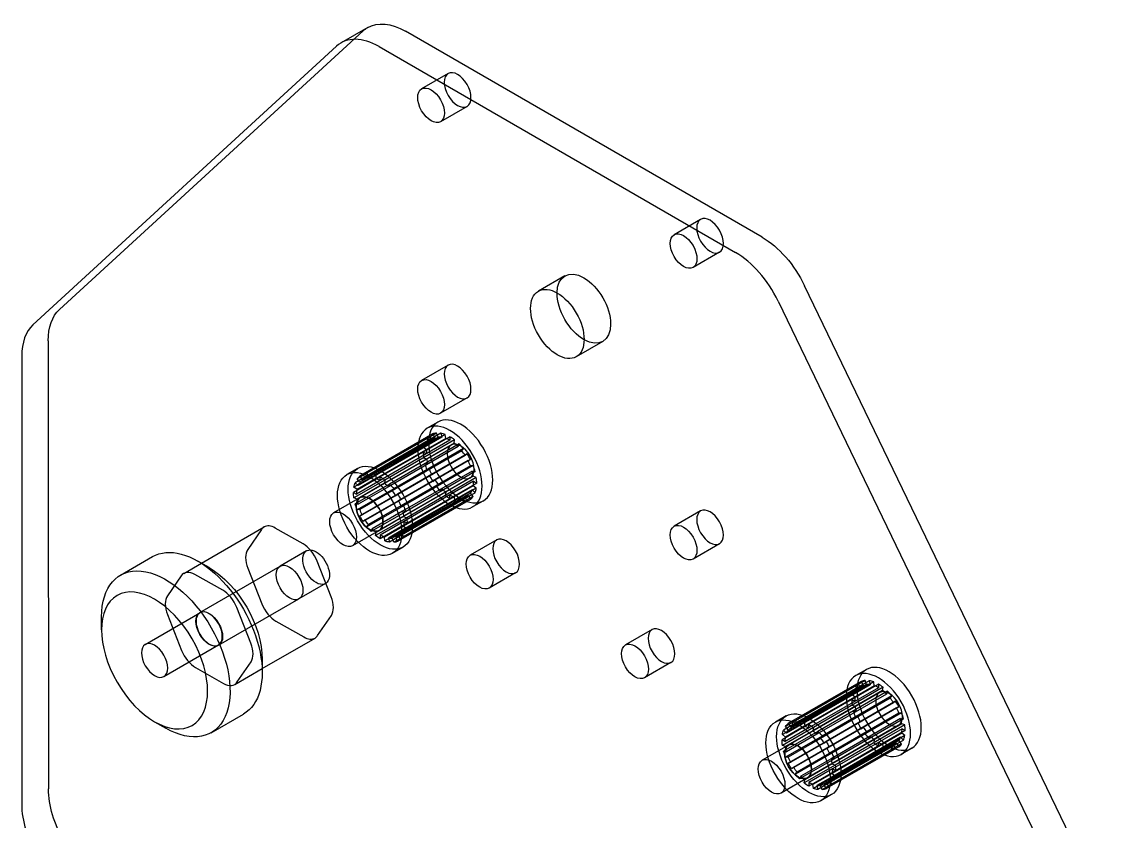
# Model space of a CAD drawing. Header units: millimetres. Extents: x 129 to 6329, y 33 to 3553.
# Drawn here: x 4975.5 to 5262.4, y 2114.7 to 2325.8 of the extents above; entities that cross this region are included whole.
import ezdxf

# ---------------------------------------------------------------- set-up
doc = ezdxf.new("R2010")
doc.units = ezdxf.units.MM
doc.layers.add('vistasIsometricas', color=255, linetype='Continuous')

msp = doc.modelspace()

# ---------------------------------------------------------------- linework, layer by layer
at = {"layer": 'vistasIsometricas', "extrusion": (1e-16, 0.816497, 0.57735)}
for p, q in [((5066.819, 2324.259), (5059.819, 2320.217)), ((5065.627, 2323.383), (4985.426, 2249.805)), ((5170.974, 2268.908), (5076.819, 2323.268)), ((4978.425, 2245.763), (5058.627, 2319.341)), ((5069.819, 2319.227), (5163.973, 2264.866)), ((5088.063, 2312.102), (5081.063, 2308.061)), ((5093.063, 2303.442), (5086.063, 2299.4)), ((5154.729, 2273.613), (5147.729, 2269.571)), ((5159.729, 2264.952), (5152.729, 2260.911)), ((5118.896, 2258.698), (5111.896, 2254.656)), ((5262.367, 2089.913), (5182.166, 2256.1)), ((5175.165, 2252.058), (5255.367, 2085.871)), ((4982.475, 2241.525), (4982.475, 2224.236)), ((5128.896, 2241.377), (5121.896, 2237.336)), ((4975.475, 2237.484), (4975.475, 2119.172)), ((5088.063, 2235.123), (5081.063, 2231.081)), ((5093.063, 2226.463), (5086.063, 2222.421)), ((4982.475, 2224.236), (4982.528, 2123.244)), ((5085.37, 2220.095), (5082.541, 2218.462)), ((5083.996, 2216.949), (5065.611, 2206.334)), ((5084.125, 2215.719), (5065.74, 2205.105)), ((5084.527, 2215.912), (5066.142, 2205.298)), ((5085.006, 2217.182), (5066.621, 2206.568)), ((5085.418, 2216.118), (5067.034, 2205.504)), ((5086.123, 2217.139), (5067.738, 2206.524)), ((5086.405, 2216.08), (5068.02, 2205.465)), ((5087.313, 2216.82), (5068.928, 2206.205)), ((5087.457, 2215.798), (5069.072, 2205.184)), ((5088.541, 2216.235), (5070.156, 2205.62)), ((5088.541, 2215.282), (5070.156, 2204.667)), ((5089.769, 2215.402), (5071.384, 2204.787)), ((5082.417, 2215.688), (5083.132, 2214.798)), ((5083.757, 2215.468), (5083.124, 2216.445)), ((5083.996, 2216.949), (5084.527, 2215.912)), ((5085.418, 2216.118), (5085.006, 2217.182)), ((5086.123, 2217.139), (5086.405, 2216.08)), ((5087.457, 2215.798), (5087.313, 2216.82)), ((5088.541, 2216.235), (5088.541, 2215.282)), ((5089.626, 2214.546), (5089.769, 2215.402)), ((5088.87, 2214.033), (5064.828, 2200.152)), ((5089.626, 2214.546), (5071.241, 2203.931)), ((5090.677, 2213.613), (5072.292, 2202.999)), ((5090.96, 2214.346), (5072.575, 2203.732)), ((5091.664, 2212.512), (5073.279, 2201.898)), ((5092.077, 2213.1), (5073.692, 2202.485)), ((5082.296, 2211.676), (5081.47, 2212.152)), ((5081.578, 2213.508), (5082.39, 2212.873)), ((5082.672, 2213.925), (5081.897, 2214.699)), ((5090.96, 2214.346), (5090.677, 2213.613)), ((5091.664, 2212.512), (5092.077, 2213.1)), ((5092.556, 2211.276), (5074.171, 2200.662)), ((5093.086, 2211.7), (5074.702, 2201.086)), ((5093.326, 2209.943), (5074.941, 2199.329)), ((5093.958, 2210.191), (5075.573, 2199.576)), ((5081.578, 2210.672), (5082.39, 2210.369)), ((5082.672, 2208.992), (5081.897, 2209.113)), ((5093.086, 2211.7), (5092.556, 2211.276)), ((5093.326, 2209.943), (5093.958, 2210.191)), ((5064.156, 2207.848), (5061.328, 2206.215)), ((5068.928, 2206.205), (5063.193, 2202.894)), ((5067.738, 2206.524), (5063.512, 2204.084)), ((5066.621, 2206.568), (5064.033, 2205.073)), ((5065.611, 2206.334), (5064.74, 2205.831)), ((5066.142, 2205.298), (5065.611, 2206.334)), ((5066.621, 2206.568), (5067.034, 2205.504)), ((5068.02, 2205.465), (5067.738, 2206.524)), ((5068.928, 2206.205), (5069.072, 2205.184)), ((5093.95, 2208.553), (5075.565, 2197.938)), ((5094.41, 2207.148), (5076.025, 2196.533)), ((5094.665, 2208.617), (5076.28, 2198.002)), ((5095.186, 2207.026), (5076.801, 2196.412)), ((5082.417, 2207.523), (5083.132, 2207.587)), ((5094.665, 2208.617), (5093.95, 2208.553)), ((5094.41, 2207.148), (5095.186, 2207.026)), ((5070.156, 2205.62), (5063.085, 2201.538)), ((5071.384, 2204.787), (5063.193, 2200.058)), ((5063.512, 2204.084), (5064.287, 2203.31)), ((5072.575, 2203.732), (5063.512, 2198.499)), ((5070.156, 2204.667), (5063.911, 2201.061)), ((5069.072, 2205.184), (5064.006, 2202.259)), ((5071.241, 2203.931), (5064.006, 2199.754)), ((5064.748, 2204.184), (5064.033, 2205.073)), ((5068.02, 2205.465), (5064.287, 2203.31)), ((5064.74, 2205.831), (5065.372, 2204.853)), ((5067.034, 2205.504), (5064.748, 2204.184)), ((5066.142, 2205.298), (5065.372, 2204.853)), ((5093.87, 2205.373), (5069.828, 2191.492)), ((5070.156, 2204.667), (5070.156, 2205.62)), ((5071.384, 2204.787), (5071.241, 2203.931)), ((5072.292, 2202.999), (5072.575, 2203.732)), ((5094.692, 2205.771), (5076.307, 2195.156)), ((5094.787, 2204.464), (5076.402, 2193.849)), ((5095.505, 2205.467), (5077.12, 2194.853)), ((5095.612, 2203.987), (5077.227, 2193.373)), ((5083.757, 2206.196), (5083.124, 2205.949)), ((5083.996, 2204.439), (5084.527, 2204.863)), ((5085.418, 2203.627), (5085.006, 2203.04)), ((5095.505, 2205.467), (5094.692, 2205.771)), ((5094.787, 2204.464), (5095.612, 2203.987)), ((5063.085, 2201.538), (5063.911, 2201.061)), ((5064.006, 2202.259), (5063.193, 2202.894)), ((5073.692, 2202.485), (5064.033, 2196.908)), ((5072.292, 2202.999), (5064.287, 2198.377)), ((5074.702, 2201.086), (5064.74, 2195.334)), ((5073.279, 2201.898), (5064.748, 2196.972)), ((5074.171, 2200.662), (5065.372, 2195.582)), ((5073.692, 2202.485), (5073.279, 2201.898)), ((5074.171, 2200.662), (5074.702, 2201.086)), ((5093.326, 2200.672), (5074.941, 2190.057)), ((5093.95, 2201.341), (5075.565, 2190.727)), ((5094.41, 2202.215), (5076.025, 2191.6)), ((5094.692, 2203.266), (5076.307, 2192.652)), ((5095.186, 2201.441), (5076.801, 2190.826)), ((5095.505, 2202.631), (5077.12, 2192.017)), ((5086.123, 2201.793), (5086.405, 2202.526)), ((5087.457, 2201.594), (5087.313, 2200.738)), ((5088.541, 2199.905), (5088.541, 2200.858)), ((5093.326, 2200.672), (5093.958, 2199.694)), ((5094.665, 2200.452), (5093.95, 2201.341)), ((5094.41, 2202.215), (5095.186, 2201.441)), ((5095.505, 2202.631), (5094.692, 2203.266)), ((5064.828, 2200.152), (5057.828, 2196.111)), ((5064.006, 2199.754), (5063.193, 2200.058)), ((5063.512, 2198.499), (5064.287, 2198.377)), ((5075.573, 2199.576), (5065.611, 2193.825)), ((5074.941, 2199.329), (5066.142, 2194.249)), ((5076.28, 2198.002), (5066.621, 2192.425)), ((5075.565, 2197.938), (5067.034, 2193.013)), ((5092.957, 2200.42), (5074.573, 2189.806)), ((5075.573, 2199.576), (5074.941, 2199.329)), ((5075.565, 2197.938), (5076.28, 2198.002)), ((5093.958, 2199.694), (5075.573, 2189.08)), ((5094.665, 2200.452), (5076.28, 2189.837)), ((5089.626, 2200.341), (5089.769, 2199.32)), ((5090.96, 2199.001), (5090.677, 2200.06)), ((5091.664, 2200.021), (5092.077, 2198.957)), ((5093.086, 2199.191), (5092.556, 2200.227)), ((5097.37, 2199.31), (5094.541, 2197.677)), ((5064.748, 2196.972), (5064.033, 2196.908)), ((5064.74, 2195.334), (5065.372, 2195.582)), ((5076.801, 2196.412), (5067.738, 2191.179)), ((5076.025, 2196.533), (5068.02, 2191.912)), ((5077.12, 2194.853), (5068.928, 2190.123)), ((5076.307, 2195.156), (5069.072, 2190.979)), ((5076.801, 2196.412), (5076.025, 2196.533)), ((5076.307, 2195.156), (5077.12, 2194.853)), ((5154.729, 2196.633), (5147.729, 2192.592)), ((5022.912, 2182.845), (5039.457, 2192.398)), ((5049.769, 2187.951), (5042.421, 2192.121)), ((5066.142, 2194.249), (5065.611, 2193.825)), ((5066.621, 2192.425), (5067.034, 2193.013)), ((5068.02, 2191.912), (5067.738, 2191.179)), ((5076.402, 2193.849), (5070.156, 2190.243)), ((5077.227, 2193.373), (5070.156, 2189.29)), ((5076.307, 2192.652), (5071.241, 2189.727)), ((5077.12, 2192.017), (5071.384, 2188.705)), ((5076.307, 2192.652), (5077.12, 2192.017)), ((5077.227, 2193.373), (5076.402, 2193.849)), ((5038.765, 2191.746), (5035.145, 2186.452)), ((5069.828, 2191.492), (5062.828, 2187.45)), ((5068.928, 2190.123), (5069.072, 2190.979)), ((5070.156, 2190.243), (5070.156, 2189.29)), ((5071.384, 2188.705), (5071.241, 2189.727)), ((5076.025, 2191.6), (5072.292, 2189.445)), ((5072.292, 2189.445), (5072.575, 2188.386)), ((5076.801, 2190.826), (5072.575, 2188.386)), ((5075.565, 2190.727), (5073.279, 2189.407)), ((5073.692, 2188.343), (5073.279, 2189.407)), ((5076.28, 2189.837), (5073.692, 2188.343)), ((5074.941, 2190.057), (5074.171, 2189.613)), ((5074.171, 2189.613), (5074.702, 2188.576)), ((5075.573, 2189.08), (5074.702, 2188.576)), ((5075.573, 2189.08), (5074.941, 2190.057)), ((5075.565, 2190.727), (5076.28, 2189.837)), ((5076.801, 2190.826), (5076.025, 2191.6)), ((5076.156, 2187.063), (5073.328, 2185.43)), ((5100.89, 2188.966), (5093.89, 2184.925)), ((5159.729, 2187.973), (5152.729, 2183.931)), ((5001.517, 2179.66), (5010.002, 2184.559)), ((5024.972, 2181.656), (5022.002, 2183.371)), ((5050.686, 2186.109), (5043.685, 2182.067)), ((5057.19, 2173.941), (5053.462, 2183.406)), ((5018.244, 2180.15), (5022.912, 2182.845)), ((5022.472, 2169.82), (5043.685, 2182.067)), ((5035.181, 2181.533), (5038.909, 2172.068)), ((5017.552, 2179.499), (5013.932, 2174.205)), ((5028.556, 2175.703), (5021.208, 2179.874)), ((5105.89, 2180.306), (5098.89, 2176.264)), ((5055.688, 2177.45), (5048.685, 2173.407)), ((5027.472, 2161.159), (5048.685, 2173.407)), ((5008.097, 2161.405), (5022.522, 2169.733)), ((5013.968, 2169.285), (5017.696, 2159.821)), ((5035.977, 2161.694), (5032.248, 2171.158)), ((5053.606, 2163.727), (5057.226, 2169.021)), ((4996.547, 2165.244), (4996.547, 2168.674)), ((5042.601, 2167.523), (5049.95, 2163.353)), ((5141.903, 2165.288), (5134.902, 2161.246)), ((5012.997, 2152.918), (5027.422, 2161.246)), ((5038.973, 2155.027), (5052.914, 2163.076)), ((5021.388, 2155.276), (5028.736, 2151.105)), ((5031.7, 2150.829), (5038.973, 2155.027)), ((5032.393, 2151.48), (5036.013, 2156.774)), ((5038.973, 2157.406), (5038.973, 2153.977)), ((5146.903, 2156.628), (5139.902, 2152.586)), ((5198.507, 2154.775), (5195.678, 2153.142)), ((5198.143, 2151.862), (5179.758, 2141.248)), ((5199.26, 2151.819), (5180.875, 2141.204)), ((5198.555, 2150.799), (5198.143, 2151.862)), ((5199.26, 2151.819), (5199.542, 2150.76)), ((5197.133, 2151.629), (5178.748, 2141.014)), ((5197.262, 2150.399), (5178.877, 2139.785)), ((5197.664, 2150.592), (5179.279, 2139.978)), ((5198.555, 2150.799), (5180.171, 2140.184)), ((5199.542, 2150.76), (5181.157, 2140.146)), ((5200.45, 2151.5), (5182.066, 2140.885)), ((5200.594, 2150.478), (5182.209, 2139.864)), ((5201.678, 2150.915), (5183.293, 2140.3)), ((5201.678, 2149.962), (5183.293, 2139.347)), ((5202.763, 2149.226), (5184.378, 2138.612)), ((5202.906, 2150.082), (5184.521, 2139.468)), ((5204.097, 2149.026), (5185.712, 2138.412)), ((5195.809, 2148.605), (5195.034, 2149.379)), ((5195.555, 2150.368), (5196.269, 2149.479)), ((5196.894, 2150.148), (5196.261, 2151.126)), ((5197.133, 2151.629), (5197.664, 2150.592)), ((5200.594, 2150.478), (5200.45, 2151.5)), ((5201.678, 2150.915), (5201.678, 2149.962)), ((5202.763, 2149.226), (5202.906, 2150.082)), ((5204.097, 2149.026), (5203.814, 2148.294)), ((5202.007, 2148.713), (5177.965, 2134.833)), ((5203.814, 2148.294), (5185.43, 2137.679)), ((5204.801, 2147.193), (5186.416, 2136.578)), ((5205.214, 2147.78), (5186.829, 2137.165)), ((5206.223, 2146.381), (5187.839, 2135.766)), ((5195.433, 2146.356), (5194.607, 2146.832)), ((5194.715, 2148.188), (5195.528, 2147.553)), ((5204.801, 2147.193), (5205.214, 2147.78)), ((5206.223, 2146.381), (5205.693, 2145.957)), ((5205.693, 2145.957), (5187.308, 2135.342)), ((5206.463, 2144.623), (5188.078, 2134.009)), ((5207.087, 2143.233), (5188.702, 2132.619)), ((5207.095, 2144.871), (5188.71, 2134.257)), ((5207.802, 2143.297), (5189.417, 2132.682)), ((5194.715, 2145.353), (5195.528, 2145.049)), ((5195.809, 2143.672), (5195.034, 2143.794)), ((5206.463, 2144.623), (5207.095, 2144.871)), ((5207.802, 2143.297), (5207.087, 2143.233)), ((5010.547, 2140.995), (5013.517, 2139.28)), ((5025.517, 2138.091), (5034.002, 2142.99)), ((5177.293, 2142.528), (5174.465, 2140.895)), ((5183.293, 2140.3), (5176.222, 2136.218)), ((5182.066, 2140.885), (5176.33, 2137.574)), ((5180.875, 2141.204), (5176.649, 2138.764)), ((5179.758, 2141.248), (5177.17, 2139.754)), ((5178.748, 2141.014), (5177.877, 2140.511)), ((5177.877, 2140.511), (5178.509, 2139.533)), ((5179.279, 2139.978), (5178.748, 2141.014)), ((5179.758, 2141.248), (5180.171, 2140.184)), ((5181.157, 2140.146), (5180.875, 2141.204)), ((5182.066, 2140.885), (5182.209, 2139.864)), ((5183.293, 2139.347), (5183.293, 2140.3)), ((5207.547, 2141.828), (5189.162, 2131.214)), ((5207.829, 2140.451), (5189.444, 2129.837)), ((5208.323, 2141.706), (5189.938, 2131.092)), ((5195.555, 2142.203), (5196.269, 2142.267)), ((5196.894, 2140.877), (5196.261, 2140.629)), ((5207.547, 2141.828), (5208.323, 2141.706)), ((5208.642, 2140.147), (5207.829, 2140.451)), ((5184.521, 2139.468), (5176.33, 2134.738)), ((5177.143, 2136.939), (5176.33, 2137.574)), ((5176.649, 2138.764), (5177.424, 2137.991)), ((5185.712, 2138.412), (5176.649, 2133.179)), ((5183.293, 2139.347), (5177.048, 2135.741)), ((5182.209, 2139.864), (5177.143, 2136.939)), ((5184.378, 2138.612), (5177.143, 2134.434)), ((5177.885, 2138.864), (5177.17, 2139.754)), ((5181.157, 2140.146), (5177.424, 2137.991)), ((5185.43, 2137.679), (5177.424, 2133.057)), ((5180.171, 2140.184), (5177.885, 2138.864)), ((5179.279, 2139.978), (5178.509, 2139.533)), ((5207.007, 2140.053), (5182.965, 2126.172)), ((5184.521, 2139.468), (5184.378, 2138.612)), ((5185.43, 2137.679), (5185.712, 2138.412)), ((5207.829, 2137.947), (5189.444, 2127.332)), ((5207.924, 2139.144), (5189.539, 2128.53)), ((5208.642, 2140.147), (5190.257, 2129.533)), ((5208.749, 2138.668), (5190.365, 2128.053)), ((5197.133, 2139.119), (5197.664, 2139.543)), ((5198.555, 2138.307), (5198.143, 2137.72)), ((5208.642, 2137.312), (5207.829, 2137.947)), ((5207.924, 2139.144), (5208.749, 2138.668)), ((5177.965, 2134.833), (5170.965, 2130.791)), ((5176.222, 2136.218), (5177.048, 2135.741)), ((5177.143, 2134.434), (5176.33, 2134.738)), ((5186.829, 2137.165), (5177.17, 2131.589)), ((5187.839, 2135.766), (5177.877, 2130.015)), ((5186.416, 2136.578), (5177.885, 2131.652)), ((5187.308, 2135.342), (5178.509, 2130.262)), ((5186.829, 2137.165), (5186.416, 2136.578)), ((5187.308, 2135.342), (5187.839, 2135.766)), ((5206.095, 2135.101), (5187.71, 2124.486)), ((5206.463, 2135.352), (5188.078, 2124.738)), ((5207.087, 2136.021), (5188.702, 2125.407)), ((5207.547, 2136.895), (5189.162, 2126.28)), ((5207.802, 2135.132), (5189.417, 2124.518)), ((5208.323, 2136.121), (5189.938, 2125.507)), ((5208.642, 2137.312), (5190.257, 2126.697)), ((5199.26, 2136.474), (5199.542, 2137.206)), ((5200.594, 2136.274), (5200.45, 2135.418)), ((5201.678, 2134.585), (5201.678, 2135.538)), ((5202.763, 2135.022), (5202.906, 2134)), ((5204.097, 2133.681), (5203.814, 2134.74)), ((5204.801, 2134.701), (5205.214, 2133.638)), ((5206.223, 2133.871), (5205.693, 2134.908)), ((5206.463, 2135.352), (5207.095, 2134.374)), ((5207.802, 2135.132), (5207.087, 2136.021)), ((5207.547, 2136.895), (5208.323, 2136.121)), ((5176.649, 2133.179), (5177.424, 2133.057)), ((5177.885, 2131.652), (5177.17, 2131.589)), ((5188.71, 2134.257), (5178.748, 2128.505)), ((5188.078, 2134.009), (5179.279, 2128.929)), ((5189.417, 2132.682), (5179.758, 2127.106)), ((5188.702, 2132.619), (5180.171, 2127.693)), ((5188.71, 2134.257), (5188.078, 2134.009)), ((5188.702, 2132.619), (5189.417, 2132.682)), ((5207.095, 2134.374), (5188.71, 2123.76)), ((5210.507, 2133.991), (5207.678, 2132.358)), ((5177.877, 2130.015), (5178.509, 2130.262)), ((5179.279, 2128.929), (5178.748, 2128.505)), ((5189.938, 2131.092), (5180.875, 2125.859)), ((5189.162, 2131.214), (5181.157, 2126.592)), ((5190.257, 2129.533), (5182.066, 2124.804)), ((5189.444, 2129.837), (5182.209, 2125.659)), ((5189.938, 2131.092), (5189.162, 2131.214)), ((5189.444, 2129.837), (5190.257, 2129.533)), ((5182.965, 2126.172), (5175.965, 2122.131)), ((5179.758, 2127.106), (5180.171, 2127.693)), ((5181.157, 2126.592), (5180.875, 2125.859)), ((5189.539, 2128.53), (5183.293, 2124.924)), ((5190.365, 2128.053), (5183.293, 2123.971)), ((5189.444, 2127.332), (5184.378, 2124.407)), ((5190.257, 2126.697), (5184.521, 2123.386)), ((5189.162, 2126.28), (5185.43, 2124.125)), ((5189.938, 2125.507), (5189.162, 2126.28)), ((5189.444, 2127.332), (5190.257, 2126.697)), ((5190.365, 2128.053), (5189.539, 2128.53)), ((5182.066, 2124.804), (5182.209, 2125.659)), ((5183.293, 2124.924), (5183.293, 2123.971)), ((5184.521, 2123.386), (5184.378, 2124.407)), ((5185.43, 2124.125), (5185.712, 2123.067)), ((5189.938, 2125.507), (5185.712, 2123.067)), ((5188.702, 2125.407), (5186.416, 2124.087)), ((5186.829, 2123.023), (5186.416, 2124.087)), ((5189.417, 2124.518), (5186.829, 2123.023)), ((5188.078, 2124.738), (5187.308, 2124.293)), ((5187.308, 2124.293), (5187.839, 2123.257)), ((5188.71, 2123.76), (5187.839, 2123.257)), ((5188.71, 2123.76), (5188.078, 2124.738)), ((5188.702, 2125.407), (5189.417, 2124.518)), ((5189.293, 2121.743), (5186.465, 2120.11))]:
    msp.add_line(p, q, dxfattribs=at)
at = {"layer": 'vistasIsometricas', "extrusion": (2.05e-16, -8.66025e-18, -1)}
msp.add_ellipse((5076.819, 2306.938), major_axis=(-10, 17.321), ratio=0.5773503, start_param=-0.1276519, end_param=0, dxfattribs=at)
at = {"layer": 'vistasIsometricas', "extrusion": (1.8e-16, 3.4641e-17, -1)}
for centre, major_axis, start_param, end_param in [((5076.819, 2306.938), (-10, 17.321), 0, 0.7853982), ((5170.974, 2252.578), (-10, 17.321), 0.7853982, 1.6984482), ((5123.896, 2250.038), (-5, 8.66), 3.9170402, 5.5077378)]:
    msp.add_ellipse(centre, major_axis=major_axis, ratio=0.5773503, start_param=start_param, end_param=end_param, dxfattribs=at)
at = {"layer": 'vistasIsometricas'}
for centre, major_axis, start_param, end_param in [((5069.819, 2302.897), (-10, 17.321), -0.7853982, 0.1276519), ((5083.563, 2303.73), (-2.5, 4.33), 1.5707963, 7.8539816), ((5150.229, 2265.241), (-2.5, 4.33), 1.5707963, 7.8539816), ((5163.973, 2248.536), (-10, 17.321), 4.5847371, 5.4977871), ((5116.896, 2245.996), (-5, 8.66), 1.5707963, 7.8539816), ((4989.617, 2229.319), (-10, 17.321), 0.1276519, 0.7853982), ((5083.563, 2226.751), (-2.5, 4.33), 1.5707963, 7.8539816), ((5088.541, 2208.07), (-5, 8.66), 0.0872665, 0.2617994), ((5088.541, 2208.07), (-4.416, 7.649), -0.0872665, 0.0872665), ((5088.541, 2208.07), (-5, 8.66), -0.2617994, -0.0872665), ((5088.541, 2208.07), (-4.416, 7.649), -0.4363323, -0.2617994), ((5088.541, 2208.07), (-5, 8.66), -0.6108652, -0.4363323), ((5088.541, 2208.07), (-4.416, 7.649), -0.7853982, -0.6108652), ((5088.541, 2208.07), (-5, 8.66), -0.9599311, -0.7853982), ((5088.541, 2208.07), (-5, 8.66), 0.7853982, 0.9599311), ((5088.541, 2208.07), (-5, 8.66), 0.4363323, 0.6108652), ((5088.541, 2208.07), (-4.416, 7.649), 0.6108652, 0.7853982), ((5088.541, 2208.07), (-4.416, 7.649), 0.2617994, 0.4363323), ((5088.541, 2208.07), (-4.416, 7.649), -1.134464, -0.9599311), ((5088.541, 2208.07), (-5, 8.66), -1.3089969, -1.134464), ((5088.541, 2208.07), (-4.416, 7.649), -1.4835299, -1.3089969), ((5070.156, 2197.455), (-6, 10.392), 1.5707963, 7.8539816), ((5088.541, 2208.07), (-5, 8.66), 1.134464, 1.3089969), ((5088.541, 2208.07), (-4.416, 7.649), 0.9599311, 1.134464), ((5088.541, 2208.07), (-5, 8.66), 4.6251225, 4.7996554), ((5088.541, 2208.07), (-4.416, 7.649), 4.4505896, 4.6251225), ((5067.328, 2195.822), (-6, 10.392), 1.5707963, 7.8539816), ((5088.541, 2208.07), (-4.416, 7.649), 1.3089969, 1.4835299), ((5088.541, 2208.07), (-4.416, 7.649), 4.1015237, 4.2760567), ((5088.541, 2208.07), (-5, 8.66), 4.2760567, 4.4505896), ((5088.541, 2208.07), (-5, 8.66), 1.4835299, 1.6580628), ((5088.541, 2208.07), (-4.416, 7.649), 1.6580628, 1.8325957), ((5088.541, 2208.07), (-4.416, 7.649), 3.7524579, 3.9269908), ((5088.541, 2208.07), (-5, 8.66), 3.9269908, 4.1015237), ((5067.328, 2195.822), (-2.5, 4.33), 1.5707963, 7.8539816), ((5088.541, 2208.07), (-5, 8.66), 1.8325957, 2.0071286), ((5088.541, 2208.07), (-4.416, 7.649), 2.0071286, 2.1816616), ((5088.541, 2208.07), (-5, 8.66), 2.1816616, 2.3561945), ((5088.541, 2208.07), (-4.416, 7.649), 2.3561945, 2.5307274), ((5088.541, 2208.07), (-4.416, 7.649), 3.0543262, 3.2288591), ((5088.541, 2208.07), (-4.416, 7.649), 3.403392, 3.577925), ((5088.541, 2208.07), (-5, 8.66), 3.577925, 3.7524579), ((5088.541, 2208.07), (-5, 8.66), 2.5307274, 2.7052603), ((5088.541, 2208.07), (-4.416, 7.649), 2.7052603, 2.8797933), ((5088.541, 2208.07), (-5, 8.66), 2.8797933, 3.0543262), ((5088.541, 2208.07), (-5, 8.66), 3.2288591, 3.403392), ((5060.328, 2191.781), (-2.5, 4.33), 1.5707963, 7.8539816), ((5042.457, 2187.201), (-3, 5.196), 0, 0.2702951), ((5042.457, 2187.201), (-3, 5.196), -0.7769024, 0), ((5150.229, 2188.262), (-2.5, 4.33), 1.5707963, 7.8539816), ((5038.837, 2181.907), (-3, 5.196), 0.2702951, 1.3174927), ((5049.805, 2183.031), (-3, 5.196), 4.4590853, 5.5062829), ((5096.39, 2180.595), (-2.5, 4.33), 1.5707963, 7.8539816), ((5021.244, 2174.954), (-3, 5.196), -0.7769024, 0.2702951), ((5046.185, 2177.737), (-2.5, 4.33), 1.5707963, 7.8539816), ((5046.185, 2177.737), (-2.5, 4.33), 1.5707963, 7.8539816), ((5028.592, 2170.784), (-3, 5.196), 4.4590853, 5.5062829), ((5017.624, 2169.66), (-3, 5.196), 0.2702951, 1.3174927), ((5042.565, 2172.443), (-3, 5.196), 1.3174927, 2.3646902), ((5053.534, 2173.566), (-3, 5.196), 3.4118878, 4.4590853), ((5024.972, 2165.489), (-2.5, 4.33), 1.5707963, 7.8539816), ((5049.914, 2168.272), (-3, 5.196), 2.3646902, 3.1415927), ((5049.914, 2168.272), (-3, 5.196), 3.1415927, 3.4118878), ((5032.32, 2161.319), (-3, 5.196), 3.4118878, 4.4590853), ((5137.402, 2156.916), (-2.5, 4.33), 1.5707963, 7.8539816), ((5021.352, 2160.195), (-3, 5.196), 1.3174927, 2.3646902), ((5201.678, 2142.75), (-5, 8.66), -0.2617994, -0.0872665), ((5201.678, 2142.75), (-5, 8.66), -0.6108652, -0.4363323), ((5028.7, 2156.025), (-3, 5.196), 2.3646902, 3.4118878), ((5201.678, 2142.75), (-5, 8.66), 0.4363323, 0.6108652), ((5201.678, 2142.75), (-5, 8.66), 0.0872665, 0.2617994), ((5201.678, 2142.75), (-4.416, 7.649), 0.2617994, 0.4363323), ((5201.678, 2142.75), (-4.416, 7.649), -0.0872665, 0.0872665), ((5201.678, 2142.75), (-4.416, 7.649), -0.4363323, -0.2617994), ((5201.678, 2142.75), (-4.416, 7.649), -0.7853982, -0.6108652), ((5201.678, 2142.75), (-5, 8.66), -0.9599311, -0.7853982), ((5201.678, 2142.75), (-4.416, 7.649), -1.134464, -0.9599311), ((5201.678, 2142.75), (-5, 8.66), -1.3089969, -1.134464), ((5201.678, 2142.75), (-5, 8.66), 0.7853982, 0.9599311), ((5201.678, 2142.75), (-4.416, 7.649), 0.6108652, 0.7853982), ((5201.678, 2142.75), (-4.416, 7.649), -1.4835299, -1.3089969), ((5201.678, 2142.75), (-5, 8.66), 4.6251225, 4.7996554), ((5183.293, 2132.136), (-6, 10.392), 1.5707963, 7.8539816), ((5201.678, 2142.75), (-5, 8.66), 1.134464, 1.3089969), ((5201.678, 2142.75), (-4.416, 7.649), 0.9599311, 1.134464), ((5201.678, 2142.75), (-4.416, 7.649), 4.4505896, 4.6251225), ((5201.678, 2142.75), (-5, 8.66), 4.2760567, 4.4505896), ((5180.465, 2130.503), (-6, 10.392), 1.5707963, 7.8539816), ((5201.678, 2142.75), (-5, 8.66), 1.4835299, 1.6580628), ((5201.678, 2142.75), (-4.416, 7.649), 1.3089969, 1.4835299), ((5201.678, 2142.75), (-4.416, 7.649), 4.1015237, 4.2760567), ((5201.678, 2142.75), (-4.416, 7.649), 1.6580628, 1.8325957), ((5201.678, 2142.75), (-5, 8.66), 1.8325957, 2.0071286), ((5201.678, 2142.75), (-4.416, 7.649), 3.7524579, 3.9269908), ((5201.678, 2142.75), (-5, 8.66), 3.9269908, 4.1015237), ((5180.465, 2130.503), (-2.5, 4.33), 1.5707963, 7.8539816), ((5201.678, 2142.75), (-4.416, 7.649), 2.0071286, 2.1816616), ((5201.678, 2142.75), (-5, 8.66), 2.1816616, 2.3561945), ((5201.678, 2142.75), (-4.416, 7.649), 2.3561945, 2.5307274), ((5201.678, 2142.75), (-4.416, 7.649), 2.7052603, 2.8797933), ((5201.678, 2142.75), (-4.416, 7.649), 3.0543262, 3.2288591), ((5201.678, 2142.75), (-4.416, 7.649), 3.403392, 3.577925), ((5201.678, 2142.75), (-5, 8.66), 3.2288591, 3.403392), ((5201.678, 2142.75), (-5, 8.66), 3.577925, 3.7524579), ((5201.678, 2142.75), (-5, 8.66), 2.5307274, 2.7052603), ((5201.678, 2142.75), (-5, 8.66), 2.8797933, 3.0543262), ((5173.465, 2126.461), (-2.5, 4.33), 1.5707963, 7.8539816), ((4989.617, 2111.007), (-10, 17.321), 0.7853982, 1.5697973)]:
    msp.add_ellipse(centre, major_axis=major_axis, ratio=0.5773503, start_param=start_param, end_param=end_param, dxfattribs=at)
at = {"layer": 'vistasIsometricas', "extrusion": (2.1e-16, -1.73205e-17, -1)}
for centre in [(5090.563, 2307.772), (5157.229, 2269.282), (5157.229, 2192.303), (5103.39, 2184.636), (5144.403, 2160.958)]:
    msp.add_ellipse(centre, major_axis=(-2.5, 4.33), ratio=0.5773503, dxfattribs=at)
at = {"layer": 'vistasIsometricas', "extrusion": (2.98301e-16, 1.02942e-16, -1)}
msp.add_ellipse((5123.896, 2250.038), major_axis=(-5, 8.66), ratio=0.5773503, start_param=-0.7754475, end_param=3.9170402, dxfattribs=at)
at = {"layer": 'vistasIsometricas', "extrusion": (-1.33013e-17, -7.69615e-17, -1)}
for centre, major_axis, start_param, end_param in [((4996.617, 2233.36), (-10, 17.321), -0.7853982, -0.1276519), ((5070.156, 2197.455), (-5, 8.66), -0.9599311, -0.7853982), ((5183.293, 2132.136), (-5, 8.66), -0.9599311, -0.7853982)]:
    msp.add_ellipse(centre, major_axis=major_axis, ratio=0.5773503, start_param=start_param, end_param=end_param, dxfattribs=at)
at = {"layer": 'vistasIsometricas', "extrusion": (6.60254e-18, 1.88564e-16, -1)}
msp.add_ellipse((5090.563, 2230.793), major_axis=(-2.5, 4.33), ratio=0.5773503, dxfattribs=at)
at = {"layer": 'vistasIsometricas', "extrusion": (2.5e-17, -4.33013e-17, -1)}
for centre in [(5091.37, 2209.703), (5088.541, 2208.07), (5201.678, 2142.75), (5204.507, 2144.383)]:
    msp.add_ellipse(centre, major_axis=(-6, 10.392), ratio=0.5773503, dxfattribs=at)
at = {"layer": 'vistasIsometricas', "extrusion": (-2.33013e-17, -5.9641e-17, -1)}
for centre in [(5091.37, 2209.703), (5204.507, 2144.383)]:
    msp.add_ellipse(centre, major_axis=(-2.5, 4.33), ratio=0.5773503, dxfattribs=at)
at = {"layer": 'vistasIsometricas', "extrusion": (1.18301e-16, 6.83013e-17, -1)}
for centre, major_axis, start_param, end_param in [((5070.156, 2197.455), (-5, 8.66), 0.0872665, 0.2617994), ((5070.156, 2197.455), (-5, 8.66), -0.2617994, -0.0872665), ((5070.156, 2197.455), (-5, 8.66), 4.6251225, 4.7996554), ((5070.156, 2197.455), (-5, 8.66), 3.9269908, 4.1015237), ((5022.002, 2163.775), (-12, 20.785), 0, 3.1415927), ((5053.186, 2181.779), (-2.5, 4.33), -0.3738813, 1.9446777), ((5070.156, 2197.455), (-5, 8.66), 3.577925, 3.7524579), ((5013.517, 2158.876), (-12, 20.785), -0.7853982, 3.9269908), ((5183.293, 2132.136), (-5, 8.66), -0.2617994, -0.0872665), ((5183.293, 2132.136), (-5, 8.66), 0.0872665, 0.2617994), ((5183.293, 2132.136), (-5, 8.66), 4.6251225, 4.7996554), ((5183.293, 2132.136), (-5, 8.66), 3.9269908, 4.1015237), ((5183.293, 2132.136), (-5, 8.66), 3.577925, 3.7524579)]:
    msp.add_ellipse(centre, major_axis=major_axis, ratio=0.5773503, start_param=start_param, end_param=end_param, dxfattribs=at)
at = {"layer": 'vistasIsometricas', "extrusion": (2.85e-16, 2.59808e-17, -1)}
for centre, start_param, end_param in [((5070.156, 2197.455), 0.4363323, 0.6108652), ((5070.156, 2197.455), -0.6108652, -0.4363323), ((5070.156, 2197.455), 0.7853982, 0.9599311), ((5070.156, 2197.455), 1.134464, 1.3089969), ((5070.156, 2197.455), -1.3089969, -1.134464), ((5070.156, 2197.455), 1.8325957, 2.0071286), ((5070.156, 2197.455), 2.1816616, 2.3561945), ((5070.156, 2197.455), 4.2760567, 4.4505896), ((5070.156, 2197.455), 2.5307274, 2.7052603), ((5070.156, 2197.455), 3.2288591, 3.403392), ((5183.293, 2132.136), 0.4363323, 0.6108652), ((5183.293, 2132.136), 0.7853982, 0.9599311), ((5183.293, 2132.136), -0.6108652, -0.4363323), ((5183.293, 2132.136), 1.134464, 1.3089969), ((5183.293, 2132.136), -1.3089969, -1.134464), ((5183.293, 2132.136), 1.8325957, 2.0071286), ((5183.293, 2132.136), 2.1816616, 2.3561945), ((5183.293, 2132.136), 4.2760567, 4.4505896), ((5183.293, 2132.136), 2.5307274, 2.7052603), ((5183.293, 2132.136), 3.2288591, 3.403392)]:
    msp.add_ellipse(centre, major_axis=(-5, 8.66), ratio=0.5773503, start_param=start_param, end_param=end_param, dxfattribs=at)
at = {"layer": 'vistasIsometricas', "extrusion": (1.3307e-17, -1.23048e-16, -1)}
for centre, start_param, end_param in [((5070.156, 2197.455), -0.4363323, -0.2617994), ((5070.156, 2197.455), -0.0872665, 0.0872665), ((5070.156, 2197.455), 4.1015237, 4.2760567), ((5070.156, 2197.455), 3.7524579, 3.9269908), ((5070.156, 2197.455), 3.0543262, 3.2288591), ((5070.156, 2197.455), 2.7052603, 2.8797933), ((5183.293, 2132.136), -0.4363323, -0.2617994), ((5183.293, 2132.136), -0.0872665, 0.0872665), ((5183.293, 2132.136), 4.1015237, 4.2760567), ((5183.293, 2132.136), 2.7052603, 2.8797933), ((5183.293, 2132.136), 3.7524579, 3.9269908), ((5183.293, 2132.136), 3.0543262, 3.2288591)]:
    msp.add_ellipse(centre, major_axis=(-4.416, 7.649), ratio=0.5773503, start_param=start_param, end_param=end_param, dxfattribs=at)
at = {"layer": 'vistasIsometricas', "extrusion": (2.88959e-16, 2.19123e-16, -1)}
for centre, start_param, end_param in [((5070.156, 2197.455), 0.2617994, 0.4363323), ((5070.156, 2197.455), 0.6108652, 0.7853982), ((5070.156, 2197.455), 0.9599311, 1.134464), ((5070.156, 2197.455), -0.7853982, -0.6108652), ((5070.156, 2197.455), 1.3089969, 1.4835299), ((5070.156, 2197.455), -1.134464, -0.9599311), ((5070.156, 2197.455), 1.6580628, 1.8325957), ((5070.156, 2197.455), -1.4835299, -1.3089969), ((5070.156, 2197.455), 2.0071286, 2.1816616), ((5070.156, 2197.455), 4.4505896, 4.6251225), ((5070.156, 2197.455), 2.3561945, 2.5307274), ((5070.156, 2197.455), 3.403392, 3.577925), ((5183.293, 2132.136), 0.2617994, 0.4363323), ((5183.293, 2132.136), 0.6108652, 0.7853982), ((5183.293, 2132.136), 0.9599311, 1.134464), ((5183.293, 2132.136), -0.7853982, -0.6108652), ((5183.293, 2132.136), 1.3089969, 1.4835299), ((5183.293, 2132.136), -1.134464, -0.9599311), ((5183.293, 2132.136), -1.4835299, -1.3089969), ((5183.293, 2132.136), 1.6580628, 1.8325957), ((5183.293, 2132.136), 4.4505896, 4.6251225), ((5183.293, 2132.136), 2.0071286, 2.1816616), ((5183.293, 2132.136), 2.3561945, 2.5307274), ((5183.293, 2132.136), 3.403392, 3.577925)]:
    msp.add_ellipse(centre, major_axis=(-4.416, 7.649), ratio=0.5773503, start_param=start_param, end_param=end_param, dxfattribs=at)
at = {"layer": 'vistasIsometricas', "extrusion": (1.18301e-16, 6.83013e-17, -1)}
for centre, major_axis in [((5067.328, 2195.822), (-2.5, 4.33)), ((5010.547, 2157.161), (-9.9, 17.147))]:
    msp.add_ellipse(centre, major_axis=major_axis, ratio=0.5773503, dxfattribs=at)
at = {"layer": 'vistasIsometricas', "extrusion": (3.28301e-16, 5.09808e-17, -1)}
for centre, start_param, end_param in [((5070.156, 2197.455), 1.4835299, 1.6580628), ((5070.156, 2197.455), 2.8797933, 3.0543262), ((5183.293, 2132.136), 1.4835299, 1.6580628), ((5183.293, 2132.136), 2.8797933, 3.0543262)]:
    msp.add_ellipse(centre, major_axis=(-5, 8.66), ratio=0.5773503, start_param=start_param, end_param=end_param, dxfattribs=at)
at = {"layer": 'vistasIsometricas', "extrusion": (2.88209e-16, 1.20398e-16, -1)}
msp.add_ellipse((5053.187, 2181.779), major_axis=(-2.502, 4.329), ratio=0.5769985, start_param=1.9449819, end_param=5.9096083, dxfattribs=at)
at = {"layer": 'vistasIsometricas', "extrusion": (2.1135e-16, 1.80341e-16, -1)}
msp.add_ellipse((5024.972, 2165.489), major_axis=(-9.9, 17.147), ratio=0.5773503, start_param=0.7853982, end_param=2.3561945, dxfattribs=at)
at = {"layer": 'vistasIsometricas', "extrusion": (9.54082e-17, 7.95329e-18, -1)}
for centre in [(5024.972, 2165.489), (5010.547, 2157.161)]:
    msp.add_ellipse(centre, major_axis=(-2.45, 4.244), ratio=0.5773503, dxfattribs=at)
at = {"layer": 'vistasIsometricas', "extrusion": (2.88301e-16, 1.20263e-16, -1)}
msp.add_ellipse((5180.465, 2130.503), major_axis=(-2.5, 4.33), ratio=0.5773503, dxfattribs=at)
at = {"layer": 'vistasIsometricas', "extrusion": (4.165e-16, 1.71456e-16, -1)}
msp.add_ellipse((4996.671, 2115.079), major_axis=(-10.009, 17.315), ratio=0.5769985, start_param=-1.5694929, end_param=-0.7850938, dxfattribs=at)

doc.saveas('drawing.dxf')
